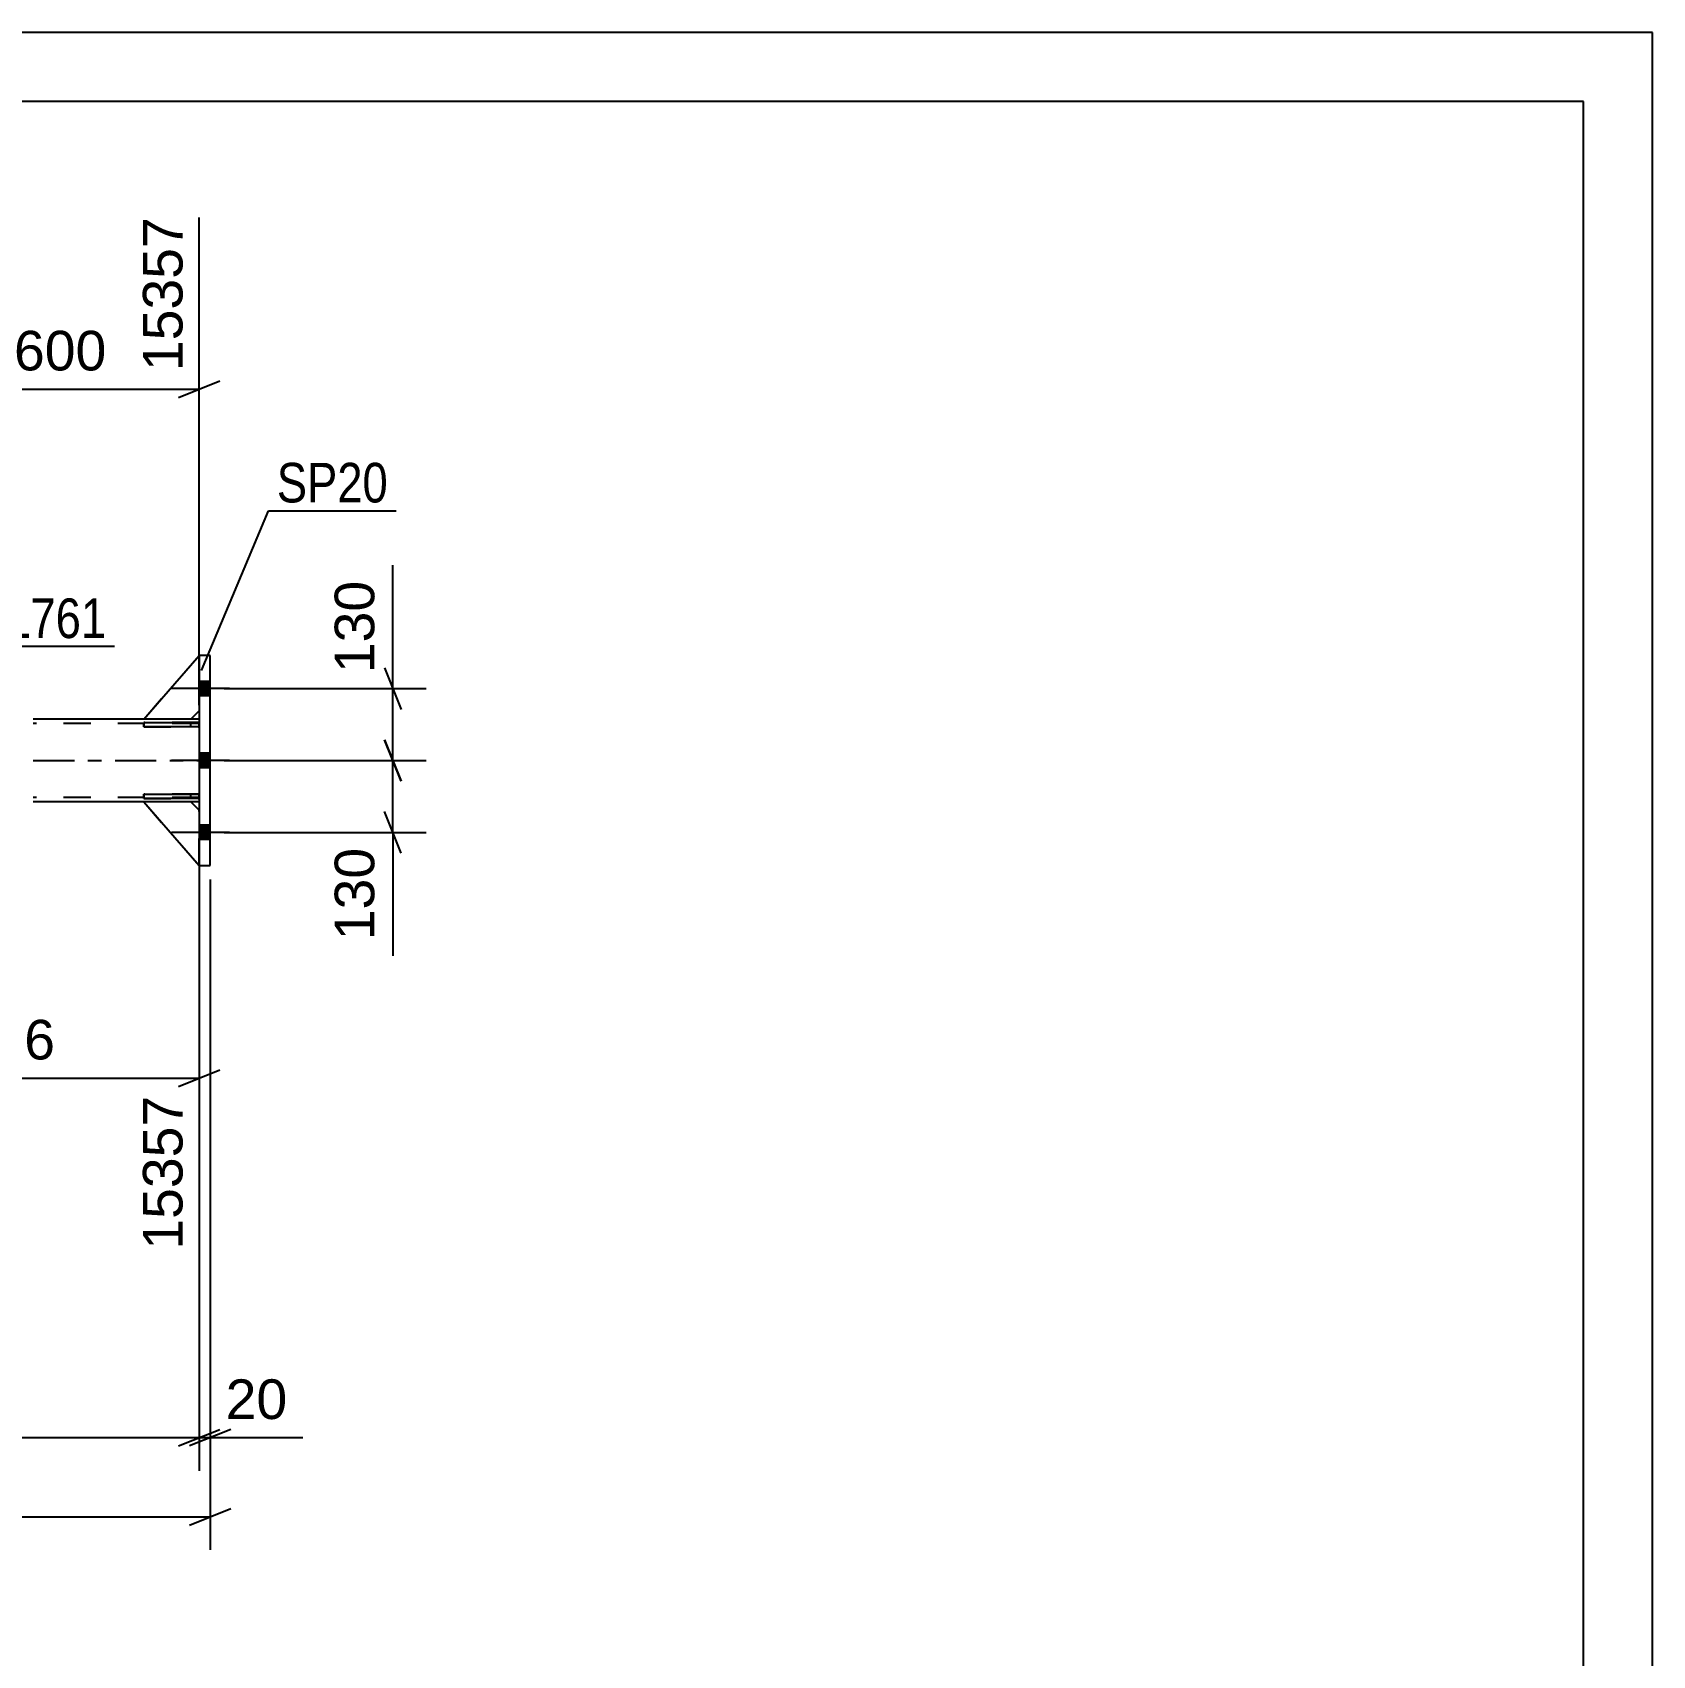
# Model space of a CAD drawing. Header units: millimetres. Extents: x -147 to 694, y -404 to 190.
# Drawn here: x 576.6 to 693.7, y 73.1 to 190.5 of the extents above; entities that cross this region are included whole.
import ezdxf

# ---------------------------------------------------------------- set-up
doc = ezdxf.new("R2010")
doc.units = ezdxf.units.MM
doc.linetypes.add('DXK_LINE_DOT2', pattern=[3.9198, 1.9599, -1.9599])
doc.linetypes.add('DXK_LINE_DOT3', pattern=[5.9187, 2.979, -0.9799, 0.9799, -0.9799])
doc.styles.add('Arial', font='ARIAL.TTF', dxfattribs={"height": 0.2})
doc.styles.add('Arial Narrow', font='ARIALN.TTF', dxfattribs={"height": 0.2})

# ---------------------------------------------------------------- blocks, each defined once
blk = doc.blocks.new('Unknown-318897192-1115')
at = {"color": 5, "linetype": 'Continuous'}
for p, q in [((693.74, 190.49), (-147.26, 190.49)), ((693.74, -403.51), (693.74, 190.49)), ((688.74, 185.49), (-142.26, 185.49)), ((688.74, -398.51), (688.74, 185.49))]:
    blk.add_line(p, q, dxfattribs=at)
blk = doc.blocks.new('Part-318897192-1774 - 1693')
at = {"color": 2, "linetype": 'Continuous'}
for p, q in [((584.62, 140.82), (576.62, 140.82)), ((588.62, 140.82), (588.02, 140.82)), ((584.62, 134.82), (576.62, 134.82)), ((588.62, 134.82), (588.02, 134.82))]:
    blk.add_line(p, q, dxfattribs=at)
at = {"color": 7, "linetype": 'DXK_LINE_DOT2'}
for p, q in [((588.62, 140.5), (576.62, 140.5)), ((588.02, 140.82), (584.62, 140.82)), ((588.62, 140.82), (588.62, 134.87)), ((588.62, 135.14), (576.62, 135.14)), ((588.02, 134.82), (584.62, 134.82)), ((588.62, 134.82), (588.62, 134.87))]:
    blk.add_line(p, q, dxfattribs=at)
at = {"color": 7, "linetype": 'DXK_LINE_DOT3'}
blk.add_line((576.62, 137.82), (588.62, 137.82), dxfattribs=at)
blk = doc.blocks.new('Part-318897192-1852 - 1693')
at = {"color": 7, "linetype": 'DXK_LINE_DOT2'}
for p, q in [((588.62, 140.58), (584.62, 140.58)), ((584.62, 140.58), (584.62, 140.26)), ((584.62, 140.26), (588.62, 140.26)), ((588.02, 140.26), (588.02, 140.58)), ((588.62, 140.26), (588.62, 140.58)), ((588.62, 140.58), (588.62, 140.26))]:
    blk.add_line(p, q, dxfattribs=at)
blk = doc.blocks.new('Part-318897192-1847 - 1693')
at = {"color": 2, "linetype": 'Continuous'}
for p, q in [((584.62, 140.82), (588.62, 145.42)), ((588.62, 141.42), (588.02, 140.82)), ((588.02, 140.82), (584.62, 140.82))]:
    blk.add_line(p, q, dxfattribs=at)
at = {"color": 7, "linetype": 'DXK_LINE_DOT2'}
blk.add_line((588.62, 145.42), (588.62, 141.42), dxfattribs=at)
blk = doc.blocks.new('Part-318897192-1848 - 1693')
at = {"color": 7, "linetype": 'DXK_LINE_DOT2'}
for p, q in [((584.62, 140.82), (588.62, 145.42)), ((588.62, 145.42), (588.62, 141.42)), ((588.62, 141.42), (588.02, 140.82)), ((588.02, 140.82), (584.62, 140.82))]:
    blk.add_line(p, q, dxfattribs=at)
blk = doc.blocks.new('Part-318897192-1849 - 1693')
at = {"color": 2, "linetype": 'Continuous'}
for p, q in [((584.62, 135.06), (584.62, 135.38)), ((584.62, 135.38), (588.62, 135.38)), ((588.62, 135.06), (584.62, 135.06)), ((588.62, 135.06), (588.62, 135.38))]:
    blk.add_line(p, q, dxfattribs=at)
at = {"color": 7, "linetype": 'DXK_LINE_DOT2'}
for p, q in [((588.02, 135.06), (588.02, 135.38)), ((588.62, 135.38), (588.62, 135.06))]:
    blk.add_line(p, q, dxfattribs=at)
blk = doc.blocks.new('Part-318897192-1850 - 1693')
at = {"color": 2, "linetype": 'Continuous'}
for p, q in [((584.62, 140.26), (584.62, 140.58)), ((584.62, 140.58), (588.62, 140.58)), ((588.62, 140.26), (584.62, 140.26)), ((588.62, 140.26), (588.62, 140.58))]:
    blk.add_line(p, q, dxfattribs=at)
at = {"color": 7, "linetype": 'DXK_LINE_DOT2'}
for p, q in [((588.02, 140.26), (588.02, 140.58)), ((588.62, 140.58), (588.62, 140.26))]:
    blk.add_line(p, q, dxfattribs=at)
blk = doc.blocks.new('Part-318897192-1851 - 1693')
at = {"color": 7, "linetype": 'DXK_LINE_DOT2'}
for p, q in [((588.62, 135.38), (584.62, 135.38)), ((584.62, 135.38), (584.62, 135.06)), ((584.62, 135.06), (588.62, 135.06)), ((588.02, 135.06), (588.02, 135.38)), ((588.62, 135.06), (588.62, 135.38)), ((588.62, 135.38), (588.62, 135.06))]:
    blk.add_line(p, q, dxfattribs=at)
blk = doc.blocks.new('Part-318897192-1854 - 1693')
at = {"color": 2, "linetype": 'Continuous'}
for p, q in [((588.02, 134.82), (584.62, 134.82)), ((584.62, 134.82), (588.62, 130.22)), ((588.62, 134.22), (588.02, 134.82))]:
    blk.add_line(p, q, dxfattribs=at)
at = {"color": 7, "linetype": 'DXK_LINE_DOT2'}
blk.add_line((588.62, 130.22), (588.62, 134.22), dxfattribs=at)
blk = doc.blocks.new('Part-318897192-1855 - 1693')
at = {"color": 7, "linetype": 'DXK_LINE_DOT2'}
for p, q in [((588.02, 134.82), (584.62, 134.82)), ((584.62, 134.82), (588.62, 130.22)), ((588.62, 134.22), (588.02, 134.82)), ((588.62, 130.22), (588.62, 134.22))]:
    blk.add_line(p, q, dxfattribs=at)
blk = doc.blocks.new('Part-318897192-1939 - 1693')
at = {"color": 2, "linetype": 'Continuous'}
for p, q in [((589.42, 145.42), (588.62, 145.42)), ((588.62, 145.42), (588.62, 130.22)), ((589.42, 130.22), (589.42, 145.42)), ((588.62, 130.22), (589.42, 130.22))]:
    blk.add_line(p, q, dxfattribs=at)
blk = doc.blocks.new('Bolt-318897192-2056 - 1693')
at = {"linetype": 'Continuous'}
for points in [[(589.42, 142.5), (589.42, 143.54), (588.62, 143.54), (588.62, 142.5)], [(589.42, 142.5), (589.42, 143.54), (588.62, 143.54), (588.62, 142.5)], [(589.42, 142.5), (589.42, 143.54), (588.62, 143.54), (588.62, 142.5)], [(589.42, 137.3), (589.42, 138.34), (588.62, 138.34), (588.62, 137.3)], [(589.42, 137.3), (589.42, 138.34), (588.62, 138.34), (588.62, 137.3)], [(589.42, 132.1), (589.42, 133.14), (588.62, 133.14), (588.62, 132.1)], [(589.42, 132.1), (589.42, 133.14), (588.62, 133.14), (588.62, 132.1)], [(589.42, 132.1), (589.42, 133.14), (588.62, 133.14), (588.62, 132.1)]]:
    blk.add_hatch(color=1, dxfattribs=at).paths.add_polyline_path(points)
at = {"color": 1, "linetype": 'Continuous'}
for p, q in [((589.42, 143.54), (588.62, 143.54)), ((589.42, 143.54), (588.62, 143.54)), ((589.42, 143.54), (588.62, 143.54)), ((590.82, 143.02), (586.62, 143.02)), ((590.82, 143.02), (586.62, 143.02)), ((590.82, 143.02), (586.62, 143.02)), ((589.42, 142.5), (588.62, 142.5)), ((589.42, 142.5), (588.62, 142.5)), ((589.42, 142.5), (588.62, 142.5)), ((590.82, 137.82), (586.62, 137.82)), ((590.82, 137.82), (586.62, 137.82)), ((589.42, 138.34), (588.62, 138.34)), ((589.42, 138.34), (588.62, 138.34)), ((589.42, 137.3), (588.62, 137.3)), ((589.42, 137.3), (588.62, 137.3)), ((589.42, 133.14), (588.62, 133.14)), ((589.42, 133.14), (588.62, 133.14)), ((589.42, 133.14), (588.62, 133.14)), ((590.82, 132.62), (586.62, 132.62)), ((590.82, 132.62), (586.62, 132.62)), ((590.82, 132.62), (586.62, 132.62)), ((589.42, 132.1), (588.62, 132.1)), ((589.42, 132.1), (588.62, 132.1)), ((589.42, 132.1), (588.62, 132.1))]:
    blk.add_line(p, q, dxfattribs=at)
blk = doc.blocks.new('StraightDimension-318897192-8354 - 1693')
at = {"color": 7, "linetype": 'Continuous'}
for p, q in [((568.52, 141.82), (568.52, 181.61)), ((588.62, 141.82), (588.62, 177.11)), ((570.02, 165.29), (567.02, 164.09)), ((568.52, 164.69), (588.62, 164.69)), ((587.12, 164.09), (590.12, 165.29))]:
    blk.add_line(p, q, dxfattribs=at)
at = {"color": 0}
blk.add_wipeout([(582.5, 165.44), (582.5, 169.64), (574.63, 169.64), (574.63, 165.44)], dxfattribs=at)
at = {"color": 3, "style": 'Arial'}
blk.add_text('600', height=2.865, dxfattribs=at).set_placement((575.23, 166.04))
at = {"color": 0, "linetype": 'Continuous'}
blk.add_wipeout([(588.02, 177.71), (583.82, 177.71), (583.82, 165.39), (588.02, 165.39)], dxfattribs=at)
at = {"color": 3, "linetype": 'Continuous', "style": 'Arial'}
blk.add_text('15357', height=2.865, rotation=90.0002, dxfattribs=at).set_placement((587.42, 165.99))
blk = doc.blocks.new('StraightDimension-318897192-2361 - 1693')
at = {"color": 7, "linetype": 'Continuous'}
for p, q in [((589.42, 129.22), (589.42, 80.71)), ((587.92, 82.51), (590.92, 83.71)), ((-22.53, 83.11), (589.42, 83.11))]:
    blk.add_line(p, q, dxfattribs=at)
blk = doc.blocks.new('StraightDimension-318897192-2435 - 1693')
at = {"color": 7, "linetype": 'Continuous'}
for p, q in [((602.04, 139.32), (603.24, 136.32)), ((590.42, 137.82), (605.04, 137.82)), ((602.64, 132.62), (602.64, 137.82)), ((603.24, 131.12), (602.04, 134.12)), ((590.42, 132.62), (605.04, 132.62)), ((602.64, 132.62), (602.64, 123.7)), ((602.64, 132.62), (602.64, 123.7))]:
    blk.add_line(p, q, dxfattribs=at)
at = {"color": 0}
blk.add_wipeout([(601.89, 132.09), (597.69, 132.09), (597.69, 124.22), (601.89, 124.22)], dxfattribs=at)
at = {"color": 3, "style": 'Arial'}
blk.add_text('130', height=2.865, rotation=90.0002, dxfattribs=at).set_placement((601.29, 124.82))
blk = doc.blocks.new('StraightDimension-318897192-2388 - 1693')
at = {"color": 7, "linetype": 'Continuous'}
for p, q in [((588.62, 129.22), (588.62, 86.43)), ((587.12, 88.23), (590.12, 89.43)), ((-21.74, 88.83), (588.62, 88.83))]:
    blk.add_line(p, q, dxfattribs=at)
blk = doc.blocks.new('StraightDimension-318897192-2102 - 1693')
at = {"color": 7, "linetype": 'Continuous'}
for p, q in [((588.62, 134.85), (588.62, 102.43)), ((561.1, 129.59), (561.1, 89.83)), ((562.6, 115.44), (559.6, 114.24)), ((587.12, 114.24), (590.12, 115.44)), ((561.1, 114.84), (588.62, 114.84))]:
    blk.add_line(p, q, dxfattribs=at)
at = {"color": 0}
blk.add_wipeout([(578.79, 115.59), (578.79, 119.79), (570.92, 119.79), (570.92, 115.59)], dxfattribs=at)
at = {"color": 3, "style": 'Arial'}
blk.add_text('786', height=2.865, dxfattribs=at).set_placement((571.52, 116.19))
at = {"color": 0, "linetype": 'Continuous'}
blk.add_wipeout([(588.02, 114.14), (583.82, 114.14), (583.82, 101.83), (588.02, 101.83)], dxfattribs=at)
at = {"color": 3, "linetype": 'Continuous', "style": 'Arial'}
blk.add_text('15357', height=2.865, rotation=90.0002, dxfattribs=at).set_placement((587.42, 102.43))
blk = doc.blocks.new('StraightDimension-318897192-2372 - 1693')
at = {"color": 7, "linetype": 'Continuous'}
for p, q in [((588.62, 129.22), (588.62, 86.43)), ((589.42, 129.22), (589.42, 86.43)), ((587.12, 88.23), (590.12, 89.43)), ((590.92, 89.43), (587.92, 88.23)), ((588.62, 88.83), (589.42, 88.83)), ((589.42, 88.83), (596.11, 88.83)), ((589.42, 88.83), (596.11, 88.83))]:
    blk.add_line(p, q, dxfattribs=at)
at = {"color": 0}
blk.add_wipeout([(595.59, 89.58), (595.59, 93.78), (589.94, 93.78), (589.94, 89.58)], dxfattribs=at)
at = {"color": 3, "style": 'Arial'}
blk.add_text('20', height=2.865, dxfattribs=at).set_placement((590.54, 90.18))
blk = doc.blocks.new('StraightDimension-318897192-2427 - 1693')
at = {"color": 7, "linetype": 'Continuous'}
for p, q in [((602.64, 143.02), (602.64, 151.94)), ((602.64, 143.02), (602.64, 151.94)), ((602.04, 144.52), (603.24, 141.52)), ((590.42, 143.02), (605.04, 143.02)), ((602.64, 137.82), (602.64, 143.02)), ((603.24, 136.32), (602.04, 139.32)), ((590.42, 137.82), (605.04, 137.82))]:
    blk.add_line(p, q, dxfattribs=at)
at = {"color": 0}
blk.add_wipeout([(601.89, 151.41), (597.69, 151.41), (597.69, 143.54), (601.89, 143.54)], dxfattribs=at)
at = {"color": 3, "style": 'Arial'}
blk.add_text('130', height=2.865, rotation=90.0002, dxfattribs=at).set_placement((601.29, 144.14))
blk = doc.blocks.new('Mark-318897192-1935 - 1693')
at = {"color": 30, "linetype": 'Continuous'}
for p, q in [((588.79, 144.34), (593.64, 155.89)), ((593.64, 155.89), (602.88, 155.89))]:
    blk.add_line(p, q, dxfattribs=at)
at = {"color": 0}
blk.add_wipeout([(602.28, 156.49), (602.28, 159.49), (594.24, 159.49), (594.24, 156.49)], dxfattribs=at)
blk.add_wipeout([(602.28, 156.49), (602.28, 159.49), (594.24, 159.49), (594.24, 156.49)], dxfattribs=at)
at = {"color": 3, "style": 'Arial Narrow'}
blk.add_text('SP20', height=2.863, dxfattribs=at).set_placement((594.24, 156.49))
blk = doc.blocks.new('Mark-318897192-2036 - 1693')
at = {"color": 30, "linetype": 'Continuous'}
for p, q in [((567.32, 142.18), (571.81, 146.08)), ((571.81, 146.08), (582.51, 146.08))]:
    blk.add_line(p, q, dxfattribs=at)
at = {"color": 0}
blk.add_wipeout([(581.91, 146.68), (581.91, 149.68), (572.41, 149.68), (572.41, 146.68)], dxfattribs=at)
blk.add_wipeout([(581.91, 146.68), (581.91, 149.68), (572.41, 149.68), (572.41, 146.68)], dxfattribs=at)
at = {"color": 3, "style": 'Arial Narrow'}
blk.add_text('PL761', height=2.863, dxfattribs=at).set_placement((572.41, 146.68))

msp = doc.modelspace()

# ---------------------------------------------------------------- block references
for name in ['Unknown-318897192-1115', 'Part-318897192-1847 - 1693', 'Part-318897192-1848 - 1693', 'Part-318897192-1939 - 1693', 'Bolt-318897192-2056 - 1693', 'Part-318897192-1774 - 1693', 'Part-318897192-1852 - 1693', 'Part-318897192-1850 - 1693', 'Part-318897192-1849 - 1693', 'Part-318897192-1851 - 1693', 'Part-318897192-1854 - 1693', 'Part-318897192-1855 - 1693']:
    msp.add_blockref(name, (0, 0))

# ---------------------------------------------------------------- next in the draw order: block references
for name in ['StraightDimension-318897192-8354 - 1693', 'StraightDimension-318897192-2361 - 1693']:
    msp.add_blockref(name, (0, 0))

# ---------------------------------------------------------------- next in the draw order: block references
for name in ['Mark-318897192-2036 - 1693', 'StraightDimension-318897192-2435 - 1693']:
    msp.add_blockref(name, (0, 0))

# ---------------------------------------------------------------- next in the draw order: block references
for name in ['StraightDimension-318897192-2427 - 1693', 'StraightDimension-318897192-2388 - 1693']:
    msp.add_blockref(name, (0, 0))

# ---------------------------------------------------------------- next in the draw order: block references
for name in ['Mark-318897192-1935 - 1693', 'StraightDimension-318897192-2102 - 1693']:
    msp.add_blockref(name, (0, 0))

# ---------------------------------------------------------------- next in the draw order: block references
msp.add_blockref('StraightDimension-318897192-2372 - 1693', (0, 0))

doc.saveas('drawing.dxf')
